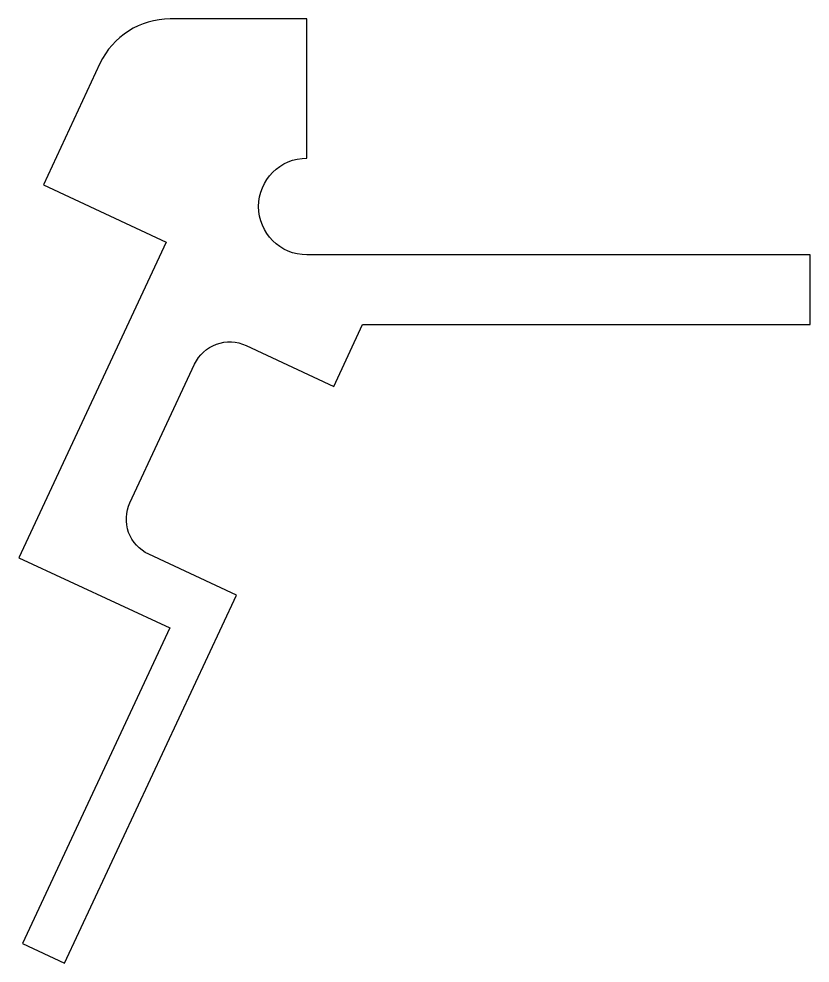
# Model space of a CAD drawing. Extents: x 175.9 to 196.3, y 219.6 to 244.
import ezdxf

# ---------------------------------------------------------------- set-up
doc = ezdxf.new("R2010")
doc.units = 0
doc.layers.add('100', color=11, linetype='CONTINUOUS')

msp = doc.modelspace()

# ---------------------------------------------------------------- linework, layer by layer
at = {"layer": '100', "color": 220, "linetype": 'CONTINUOUS'}
msp.add_lwpolyline([(178.726, 231.467), (180.397, 235.049, -0.41459), (181.727, 235.532), (183.991, 234.476), (184.737, 236.076), (196.301, 236.076), (196.301, 237.876), (183.301, 237.876, -1), (183.301, 240.376), (183.301, 243.976), (179.765, 243.976, 0.291473), (177.952, 242.821), (176.489, 239.682), (179.661, 238.203), (175.857, 230.046), (179.754, 228.229), (175.951, 220.072), (177.038, 219.565), (181.476, 229.082), (179.211, 230.137, -0.414649), (178.726, 231.467, 0.411754)], format="xyb", close=True, dxfattribs=at)

doc.saveas('drawing.dxf')
